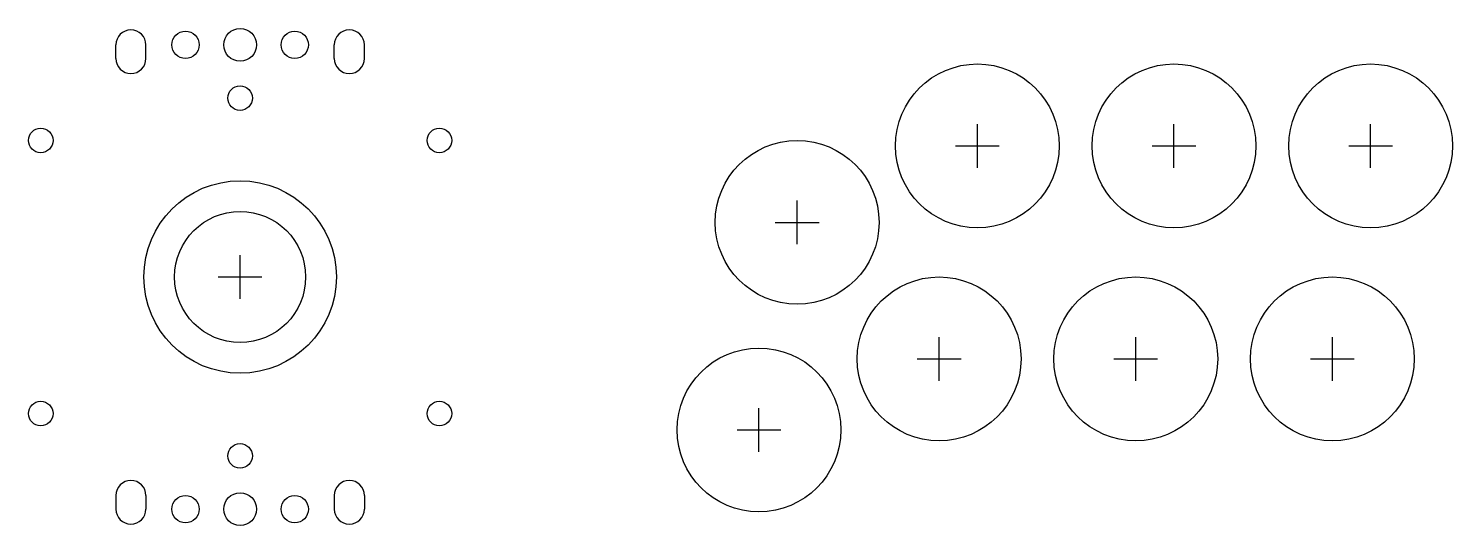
# Model space of a CAD drawing. Header units: millimetres. Extents: x -39 to 222, y -46 to 46.
import ezdxf

# ---------------------------------------------------------------- set-up
doc = ezdxf.new("R2010")
doc.units = ezdxf.units.MM
for name, color, linetype in [('BUTTONS', 1, 'Continuous'), ('GL_PLATE_HOLES', 2, 'Continuous'), ('JOYSTICK_BORE_24', 5, 'Continuous'), ('JOYSTICK_BORE_35.25', 3, 'Continuous'), ('REFERENCE', 8, 'Continuous')]:
    doc.layers.add(name, color=color, linetype=linetype)

msp = doc.modelspace()

# ---------------------------------------------------------------- linework, layer by layer
at = {"layer": 'BUTTONS'}
for centre in [(135, 24), (171, 24), (207, 24), (102, 10), (128, -15), (164, -15), (200, -15), (95, -28)]:
    msp.add_circle(centre, 15, dxfattribs=at)
at = {"layer": 'GL_PLATE_HOLES'}
for p, q in [((-22.75, 40), (-22.75, 42.5)), ((-17.25, 40), (-17.25, 42.5)), ((17.25, 40), (17.25, 42.5)), ((22.75, 40), (22.75, 42.5)), ((-22.75, -40), (-22.75, -42.5)), ((-17.25, -40), (-17.25, -42.5)), ((17.25, -40), (17.25, -42.5)), ((22.75, -40), (22.75, -42.5))]:
    msp.add_line(p, q, dxfattribs=at)
for centre, radius in [((-10, 42.5), 2.5), ((0, 42.5), 3), ((10, 42.5), 2.5), ((0, 32.75), 2.25), ((-36.5, 25), 2.25), ((36.5, 25), 2.25), ((-36.5, -25), 2.25), ((36.5, -25), 2.25), ((0, -32.75), 2.25), ((-10, -42.5), 2.5), ((0, -42.5), 3), ((10, -42.5), 2.5)]:
    msp.add_circle(centre, radius, dxfattribs=at)
for centre, start, end in [((-20, 42.5), 0, 180), ((20, 42.5), 0, 180), ((-20, 40), 180, 360), ((20, 40), 180, 360), ((-20, -40), 0, 180), ((20, -40), 0, 180), ((-20, -42.5), -180, 0), ((20, -42.5), -180, 0)]:
    msp.add_arc(centre, 2.75, start, end, dxfattribs=at)
at = {"layer": 'JOYSTICK_BORE_24'}
msp.add_circle((0, 0), 12, dxfattribs=at)
at = {"layer": 'JOYSTICK_BORE_35.25'}
msp.add_circle((0, 0), 17.62, dxfattribs=at)
at = {"layer": 'REFERENCE'}
for p, q in [((135, 20), (135, 28)), ((171, 20), (171, 28)), ((207, 20), (207, 28)), ((131, 24), (139, 24)), ((167, 24), (175, 24)), ((203, 24), (211, 24)), ((102, 6), (102, 14)), ((98, 10), (106, 10)), ((0, -4), (0, 4)), ((-4, 0), (4, 0)), ((128, -19), (128, -11)), ((164, -19), (164, -11)), ((200, -19), (200, -11)), ((124, -15), (132, -15)), ((160, -15), (168, -15)), ((196, -15), (204, -15)), ((95, -32), (95, -24)), ((91, -28), (99, -28))]:
    msp.add_line(p, q, dxfattribs=at)

doc.saveas('drawing.dxf')
